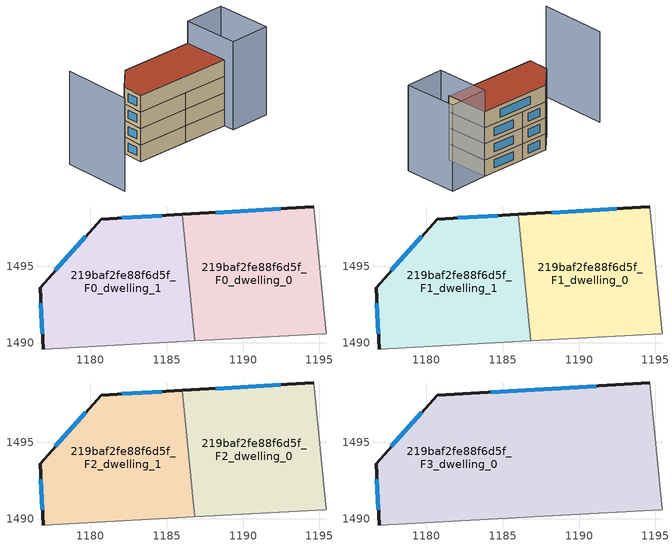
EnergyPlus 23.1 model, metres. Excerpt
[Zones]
219baf2fe88f6d5f_F0_dwelling_0
 floor ground (EU_floor_Construction): 1194.63,1498.88 1195.43,1490.58 1186.82,1490.12 1186.03,1498.39 z0
 wall outside (EU_wall_Construction): 1194.63,1498.88 1186.03,1498.39 z0:3
 wall adiabatic (EU_wall_Construction): 1186.82,1490.12 1195.43,1490.58 1194.63,1498.88 z0:3
 wall to 219baf2fe88f6d5f_F0_dwelling_1 (EU_wall_Construction): 1186.03,1498.39 1186.82,1490.12 z0:3
 window (EU_Window_Construction): 1192.45,1498.76 1188.21,1498.52 z0.76:2.24
219baf2fe88f6d5f_F0_dwelling_1
 floor ground (EU_floor_Construction): 1186.03,1498.39 1186.82,1490.12 1176.91,1489.58 1176.71,1493.58 1180.72,1498.09 z0
 wall outside (EU_wall_Construction): 1186.03,1498.39 1180.72,1498.09 1176.71,1493.58 1176.91,1489.58 z0:3
 wall adiabatic (EU_wall_Construction): 1176.91,1489.58 1186.82,1490.12 z0:3
 window (EU_Window_Construction): 1176.76,1492.57 1176.86,1490.59 / 1179.7,1496.95 1177.73,1494.72 / 1184.69,1498.31 1182.06,1498.16 z0.76:2.24
219baf2fe88f6d5f_F1_dwelling_0
 floor to 219baf2fe88f6d5f_F0_dwelling_0 (EU_floor_Construction): 1194.63,1498.88 1195.43,1490.58 1186.82,1490.12 1186.03,1498.39 z3
 wall outside (EU_wall_Construction): 1194.63,1498.88 1186.03,1498.39 z3:6
 wall adiabatic (EU_wall_Construction): 1186.82,1490.12 1195.43,1490.58 1194.63,1498.88 z3:6
 wall to 219baf2fe88f6d5f_F1_dwelling_1 (EU_wall_Construction): 1186.03,1498.39 1186.82,1490.12 z3:6
 window (EU_Window_Construction): 1192.45,1498.76 1188.21,1498.52 z3.76:5.24
219baf2fe88f6d5f_F1_dwelling_1
 floor to 219baf2fe88f6d5f_F0_dwelling_1 (EU_floor_Construction): 1186.03,1498.39 1186.82,1490.12 1176.91,1489.58 1176.71,1493.58 1180.72,1498.09 z3
 wall outside (EU_wall_Construction): 1186.03,1498.39 1180.72,1498.09 1176.71,1493.58 1176.91,1489.58 z3:6
 wall adiabatic (EU_wall_Construction): 1176.91,1489.58 1186.82,1490.12 z3:6
 window (EU_Window_Construction): 1176.76,1492.57 1176.86,1490.59 / 1179.7,1496.95 1177.73,1494.72 / 1184.69,1498.31 1182.06,1498.16 z3.76:5.24
219baf2fe88f6d5f_F2_dwelling_0
 floor to 219baf2fe88f6d5f_F1_dwelling_0 (EU_floor_Construction): 1194.63,1498.88 1195.43,1490.58 1186.82,1490.12 1186.03,1498.39 z6
 wall outside (EU_wall_Construction): 1194.63,1498.88 1186.03,1498.39 z6:9
 wall adiabatic (EU_wall_Construction): 1186.82,1490.12 1195.43,1490.58 1194.63,1498.88 z6:9
 wall to 219baf2fe88f6d5f_F2_dwelling_1 (EU_wall_Construction): 1186.03,1498.39 1186.82,1490.12 z6:9
 window (EU_Window_Construction): 1192.45,1498.76 1188.21,1498.52 z6.76:8.24
219baf2fe88f6d5f_F2_dwelling_1
 floor to 219baf2fe88f6d5f_F1_dwelling_1 (EU_floor_Construction): 1186.03,1498.39 1186.82,1490.12 1176.91,1489.58 1176.71,1493.58 1180.72,1498.09 z6
 wall outside (EU_wall_Construction): 1186.03,1498.39 1180.72,1498.09 1176.71,1493.58 1176.91,1489.58 z6:9
 wall adiabatic (EU_wall_Construction): 1176.91,1489.58 1186.82,1490.12 z6:9
 window (EU_Window_Construction): 1176.76,1492.57 1176.86,1490.59 / 1179.7,1496.95 1177.73,1494.72 / 1184.69,1498.31 1182.06,1498.16 z6.76:8.24
219baf2fe88f6d5f_F3_dwelling_0
 floor to 219baf2fe88f6d5f_F2_dwelling_0 (EU_floor_Construction): 1194.63,1498.88 1195.43,1490.58 1186.82,1490.12 1186.03,1498.39 z9
 floor to 219baf2fe88f6d5f_F2_dwelling_1 (EU_floor_Construction): 1186.03,1498.39 1186.82,1490.12 1176.91,1489.58 1176.71,1493.58 1180.72,1498.09 z9
 wall outside (EU_wall_Construction): 1194.63,1498.88 1180.72,1498.09 1176.71,1493.58 1176.91,1489.58 z9:12
 wall adiabatic (EU_wall_Construction): 1176.91,1489.58 1195.43,1490.58 1194.63,1498.88 z9:12
 window (EU_Window_Construction): 1176.76,1492.57 1176.86,1490.59 / 1179.7,1496.95 1177.73,1494.72 / 1191.11,1498.68 1184.24,1498.29 z9.76:11.24
 roof outside (EU_roof_Construction): 1195.43,1490.58 1194.63,1498.88 1180.72,1498.09 1176.71,1493.58 1176.91,1489.58 z12
shading: 1176.91,1489.58 1195.93,1490.64 z0:6.8; 1167.5,1496.26 1168.21,1483.35 z0:16.9; 1195.55,1488.6 1194.63,1498.88 / 1194.63,1498.88 1202.21,1499.56 / 1202.21,1499.56 1203.13,1489.28 / 1203.13,1489.28 1195.55,1488.6 z0:16
[Building]
EU S2 Campaign: North Axis=0; Terrain=City; Solar Distribution=FullExterior
[Site:Location]
Lyon-Bron: Latitude=45.75; Longitude=5; Time Zone=1; Elevation=198
[SizingPeriod:WeatherFileDays]
AnnualSizingPeriod: Begin Month=1; Begin Day of Month=1; End Month=12; End Day of Month=31; Day of Week for Start Day=Monday; Use Weather File Daylight Saving Period=No; Use Weather File Rain and Snow Indicators=No
[MATERIAL]
EU_InternalMass_Material: Roughness=MediumRough; Thickness=0.1; Conductivity=1; Density=1800; Specific Heat=900; Thermal Absorptance=0.9; Solar Absorptance=0.7; Visible Absorptance=0.7
[MATERIAL:NOMASS] Roughness=MediumRough; Thermal Absorptance=0.9; Solar Absorptance=0.7; Visible Absorptance=0.7
Name | Thermal Resistance
EU_wall_NoMass | 0.379507
EU_roof_NoMass | 0.466853
EU_floor_NoMass | 0.392157
[WINDOWMATERIAL:SIMPLEGLAZINGSYSTEM]
EU_Window_SimpleGlazing: UFactor=4.165; Solar Heat Gain Coefficient=0.83; Visible Transmittance=0.83
[CONSTRUCTION]
EU_wall_Construction: EU_wall_NoMass
EU_roof_Construction: EU_roof_NoMass
EU_floor_Construction: EU_floor_NoMass
EU_Window_Construction: EU_Window_SimpleGlazing
EU_InternalMass_Construction: EU_InternalMass_Material
[ZONE] Type=1; Multiplier=1; Ceiling Height=autocalculate; Floor Area=autocalculate; Part of Total Floor Area=Yes
Name | Volume
219baf2fe88f6d5f_F0_dwelling_0; 219baf2fe88f6d5f_F1_dwelling_0; 219baf2fe88f6d5f_F2_dwelling_0 | 215.072
219baf2fe88f6d5f_F3_dwelling_0 | 430.143
219baf2fe88f6d5f_F0_dwelling_1 | 215.075
219baf2fe88f6d5f_F1_dwelling_1; 219baf2fe88f6d5f_F2_dwelling_1 | 215.074
[INTERNALMASS] Construction=EU_InternalMass_Construction
Name | Zone or ZoneList | Surface Area
219baf2fe88f6d5f_F0_dwelling_0_EU_InternalMass | 219baf2fe88f6d5f_F0_dwelling_0 | 71.6906
219baf2fe88f6d5f_F0_dwelling_1_EU_InternalMass | 219baf2fe88f6d5f_F0_dwelling_1 | 71.6918
219baf2fe88f6d5f_F1_dwelling_0_EU_InternalMass | 219baf2fe88f6d5f_F1_dwelling_0 | 71.6906
219baf2fe88f6d5f_F1_dwelling_1_EU_InternalMass | 219baf2fe88f6d5f_F1_dwelling_1 | 71.6918
219baf2fe88f6d5f_F2_dwelling_0_EU_InternalMass | 219baf2fe88f6d5f_F2_dwelling_0 | 71.6906
219baf2fe88f6d5f_F2_dwelling_1_EU_InternalMass | 219baf2fe88f6d5f_F2_dwelling_1 | 71.6918
219baf2fe88f6d5f_F3_dwelling_0_EU_InternalMass | 219baf2fe88f6d5f_F3_dwelling_0 | 143.381
[OTHEREQUIPMENT] Fuel Type=Electricity; Design Level Calculation Method=Watts/Area; Power per Zone Floor Area=1; Fraction Latent=0; Fraction Radiant=0; Fraction Lost=0; Carbon Dioxide Generation Rate=0; EndUse Subcategory=EU_Step8_InternalGains
Name | Zone or ZoneList or Space or SpaceList | Schedule
EU_Step8_InternalGain_219baf2fe88f6d5f_F0_dwelling_0_f000 | 219baf2fe88f6d5f_F0_dwelling_0 | EU_Step8_GainSchedule_219baf2fe88f6d5f_F0_dwelling_0_f000
EU_Step8_InternalGain_219baf2fe88f6d5f_F0_dwelling_1_f000 | 219baf2fe88f6d5f_F0_dwelling_1 | EU_Step8_GainSchedule_219baf2fe88f6d5f_F0_dwelling_1_f000
EU_Step8_InternalGain_219baf2fe88f6d5f_F1_dwelling_0_f000 | 219baf2fe88f6d5f_F1_dwelling_0 | EU_Step8_GainSchedule_219baf2fe88f6d5f_F1_dwelling_0_f000
EU_Step8_InternalGain_219baf2fe88f6d5f_F1_dwelling_1_f000 | 219baf2fe88f6d5f_F1_dwelling_1 | EU_Step8_GainSchedule_219baf2fe88f6d5f_F1_dwelling_1_f000
EU_Step8_InternalGain_219baf2fe88f6d5f_F2_dwelling_0_f000 | 219baf2fe88f6d5f_F2_dwelling_0 | EU_Step8_GainSchedule_219baf2fe88f6d5f_F2_dwelling_0_f000
EU_Step8_InternalGain_219baf2fe88f6d5f_F2_dwelling_1_f000 | 219baf2fe88f6d5f_F2_dwelling_1 | EU_Step8_GainSchedule_219baf2fe88f6d5f_F2_dwelling_1_f000
EU_Step8_InternalGain_219baf2fe88f6d5f_F3_dwelling_0_f000 | 219baf2fe88f6d5f_F3_dwelling_0 | EU_Step8_GainSchedule_219baf2fe88f6d5f_F3_dwelling_0_f000
[ZONEVENTILATION:DESIGNFLOWRATE] Schedule=EU_AlwaysOn; Design Flow Rate Calculation Method=AirChanges/Hour; Air Changes per Hour=0.51; Ventilation Type=Natural; Fan Pressure Rise=0; Fan Total Efficiency=1; Constant Term Coefficient=1; Temperature Term Coefficient=0; Velocity Term Coefficient=0; Velocity Squared Term Coefficient=0; Minimum Indoor Temperature=-100; Maximum Indoor Temperature=100; Delta Temperature=-100; Minimum Outdoor Temperature=-100; Maximum Outdoor Temperature=100; Maximum Wind Speed=40
Name | Zone or ZoneList or Space or SpaceList
EU_ConstantAir_219baf2fe88f6d5f_F0_dwelling_0 | 219baf2fe88f6d5f_F0_dwelling_0
EU_ConstantAir_219baf2fe88f6d5f_F0_dwelling_1 | 219baf2fe88f6d5f_F0_dwelling_1
EU_ConstantAir_219baf2fe88f6d5f_F1_dwelling_0 | 219baf2fe88f6d5f_F1_dwelling_0
EU_ConstantAir_219baf2fe88f6d5f_F1_dwelling_1 | 219baf2fe88f6d5f_F1_dwelling_1
EU_ConstantAir_219baf2fe88f6d5f_F2_dwelling_0 | 219baf2fe88f6d5f_F2_dwelling_0
EU_ConstantAir_219baf2fe88f6d5f_F2_dwelling_1 | 219baf2fe88f6d5f_F2_dwelling_1
EU_ConstantAir_219baf2fe88f6d5f_F3_dwelling_0 | 219baf2fe88f6d5f_F3_dwelling_0
[HVACTEMPLATE:THERMOSTAT] Constant Heating Setpoint=20; Constant Cooling Setpoint=50
EU_HeatOnly_219baf2fe88f6d5f_F0_dwelling_0; EU_HeatOnly_219baf2fe88f6d5f_F0_dwelling_1; EU_HeatOnly_219baf2fe88f6d5f_F1_dwelling_0; EU_HeatOnly_219baf2fe88f6d5f_F1_dwelling_1; EU_HeatOnly_219baf2fe88f6d5f_F2_dwelling_0; EU_HeatOnly_219baf2fe88f6d5f_F2_dwelling_1; EU_HeatOnly_219baf2fe88f6d5f_F3_dwelling_0
[HVACTEMPLATE:ZONE:IDEALLOADSAIRSYSTEM] System Availability Schedule=EU_AlwaysOn; Maximum Heating Supply Air Temperature=50; Minimum Cooling Supply Air Temperature=13; Maximum Heating Supply Air Humidity Ratio=0.0156; Minimum Cooling Supply Air Humidity Ratio=0.0077; Heating Limit=NoLimit; Cooling Limit=NoLimit; Heating Availability Schedule=EU_AlwaysOn; Cooling Availability Schedule=EU_CoolingOff; Dehumidification Control Type=ConstantSensibleHeatRatio; Cooling Sensible Heat Ratio=0.7; Dehumidification Setpoint=60; Humidification Control Type=None; Humidification Setpoint=30; Outdoor Air Method=None; Outdoor Air Flow Rate per Person=0.00944; Outdoor Air Flow Rate per Zone Floor Area=0; Outdoor Air Flow Rate per Zone=0; Demand Controlled Ventilation Type=None; Outdoor Air Economizer Type=NoEconomizer; Heat Recovery Type=None; Sensible Heat Recovery Effectiveness=0.7; Latent Heat Recovery Effectiveness=0.65
Name | Template Thermostat
219baf2fe88f6d5f_F0_dwelling_0 | EU_HeatOnly_219baf2fe88f6d5f_F0_dwelling_0
219baf2fe88f6d5f_F0_dwelling_1 | EU_HeatOnly_219baf2fe88f6d5f_F0_dwelling_1
219baf2fe88f6d5f_F1_dwelling_0 | EU_HeatOnly_219baf2fe88f6d5f_F1_dwelling_0
219baf2fe88f6d5f_F1_dwelling_1 | EU_HeatOnly_219baf2fe88f6d5f_F1_dwelling_1
219baf2fe88f6d5f_F2_dwelling_0 | EU_HeatOnly_219baf2fe88f6d5f_F2_dwelling_0
219baf2fe88f6d5f_F2_dwelling_1 | EU_HeatOnly_219baf2fe88f6d5f_F2_dwelling_1
219baf2fe88f6d5f_F3_dwelling_0 | EU_HeatOnly_219baf2fe88f6d5f_F3_dwelling_0
[SIZING:ZONE] Zone Cooling Design Supply Air Temperature Input Method=SupplyAirTemperature; Zone Cooling Design Supply Air Temperature=13; Zone Heating Design Supply Air Temperature Input Method=SupplyAirTemperature; Zone Heating Design Supply Air Temperature=50; Zone Cooling Design Supply Air Humidity Ratio=0.008; Zone Heating Design Supply Air Humidity Ratio=0.008; Cooling Design Air Flow Method=DesignDay; Cooling Design Air Flow Rate=0; Cooling Minimum Air Flow per Zone Floor Area=0.000762; Cooling Minimum Air Flow=0; Cooling Minimum Air Flow Fraction=0.2; Heating Design Air Flow Method=DesignDay; Heating Design Air Flow Rate=0; Heating Maximum Air Flow per Zone Floor Area=0.002032; Heating Maximum Air Flow=0.141576; Heating Maximum Air Flow Fraction=0.3; Account for Dedicated Outdoor Air System=No; Dedicated Outdoor Air System Control Strategy=NeutralSupplyAir; Dedicated Outdoor Air Low Setpoint Temperature for Design=autosize; Dedicated Outdoor Air High Setpoint Temperature for Design=autosize; Zone Load Sizing Method=Sensible Load Only No Latent Load; Zone Latent Cooling Design Supply Air Humidity Ratio Input Method=HumidityRatioDifference; Zone Cooling Design Supply Air Humidity Ratio Difference=0.005; Zone Latent Heating Design Supply Air Humidity Ratio Input Method=HumidityRatioDifference; Zone Humidification Design Supply Air Humidity Ratio Difference=0.005
219baf2fe88f6d5f_F0_dwelling_0; 219baf2fe88f6d5f_F0_dwelling_1; 219baf2fe88f6d5f_F1_dwelling_0; 219baf2fe88f6d5f_F1_dwelling_1; 219baf2fe88f6d5f_F2_dwelling_0; 219baf2fe88f6d5f_F2_dwelling_1; 219baf2fe88f6d5f_F3_dwelling_0
[SCHEDULE:CONSTANT]
Name | Hourly Value
EU_AlwaysOn | 1
EU_CoolingOff | 0
[SCHEDULE:FILE] Column Number=1; Rows to Skip at Top=0; Number of Hours of Data=8760; Column Separator=Comma; Interpolate to Timestep=No; Minutes per Item=60; Adjust Schedule for Daylight Savings=Yes
Name | File
EU_Step8_GainSchedule_219baf2fe88f6d5f_F0_dwelling_0_f000 | ../../schedules/219baf2fe88f6d5f/219baf2fe88f6d5f_F0_dwelling_0_f000_gain.csv
EU_Step8_GainSchedule_219baf2fe88f6d5f_F0_dwelling_1_f000 | ../../schedules/219baf2fe88f6d5f/219baf2fe88f6d5f_F0_dwelling_1_f000_gain.csv
EU_Step8_GainSchedule_219baf2fe88f6d5f_F1_dwelling_0_f000 | ../../schedules/219baf2fe88f6d5f/219baf2fe88f6d5f_F1_dwelling_0_f000_gain.csv
EU_Step8_GainSchedule_219baf2fe88f6d5f_F1_dwelling_1_f000 | ../../schedules/219baf2fe88f6d5f/219baf2fe88f6d5f_F1_dwelling_1_f000_gain.csv
EU_Step8_GainSchedule_219baf2fe88f6d5f_F2_dwelling_0_f000 | ../../schedules/219baf2fe88f6d5f/219baf2fe88f6d5f_F2_dwelling_0_f000_gain.csv
EU_Step8_GainSchedule_219baf2fe88f6d5f_F2_dwelling_1_f000 | ../../schedules/219baf2fe88f6d5f/219baf2fe88f6d5f_F2_dwelling_1_f000_gain.csv
EU_Step8_GainSchedule_219baf2fe88f6d5f_F3_dwelling_0_f000 | ../../schedules/219baf2fe88f6d5f/219baf2fe88f6d5f_F3_dwelling_0_f000_gain.csv
